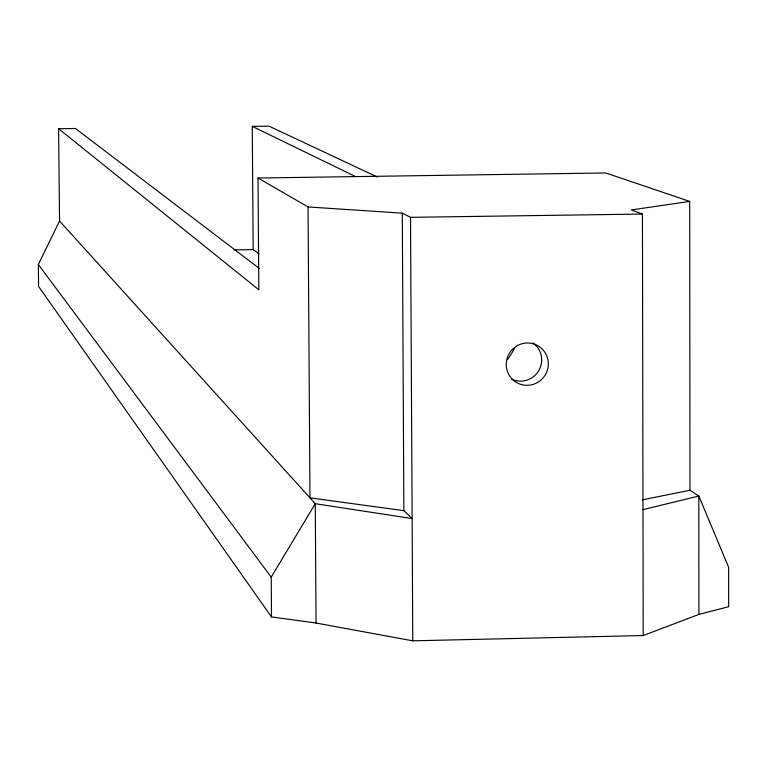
<?xml version="1.0" encoding="UTF-8"?>
<svg xmlns="http://www.w3.org/2000/svg" width="767" height="767" viewBox="0 0 767 767"><rect width="100%" height="100%" fill="white"/><g stroke="black" fill="none" stroke-linecap="round" stroke-linejoin="round"><path stroke-width="1.15" d="M642.343 499.816L689.974 490.286L698.823 496.019L728.64 567.302L728.65 606.707L698.919 614.405L643.206 635.546L412.761 640.828L316.052 623.034L271.508 616.936L38.58 286.436L38.35 264.519L59.548 220.982L58.589 128.712L75.492 128.511L259.188 268.345M271.508 616.936L271.221 577.148L315.275 503.698L412.138 518.569L412.761 640.828M642.986 509.662L698.823 496.019L698.919 614.405M689.974 490.286L689.715 201.414L631.366 209.957L642.449 214.06L643.206 635.546M58.589 128.712L258.834 289.782L258.009 178.021L605.7 172.959L689.715 201.414M234.108 249.879L253.177 249.601L258.978 253.848M258.009 178.021L308.046 206.946L402.311 213.159L410.518 217.329L642.449 214.06M253.177 249.601L252.257 126.373L269.025 126.171L377.354 177.043M410.518 217.329L412.138 518.569L403.864 510.659L309.973 497.841L308.046 206.946M252.257 126.373L355.581 176.573M59.548 220.982L315.275 503.698L316.052 623.034M38.35 264.519L271.221 577.148M402.311 213.159L403.864 510.659M514.782 347.748A93.334 92.193 -57.7 0 1 507.514 359.57M533.046 342.954A21.083 20.776 -57.5 0 1 538.655 370.806A21.083 20.776 -57.5 0 1 511.426 379.013M532.787 384.507A21.265 20.939 -57.5 0 0 542.116 348.927A21.265 20.939 -57.5 0 0 506.949 359.004A21.265 20.939 -57.5 0 0 532.787 384.507"/></g></svg>
